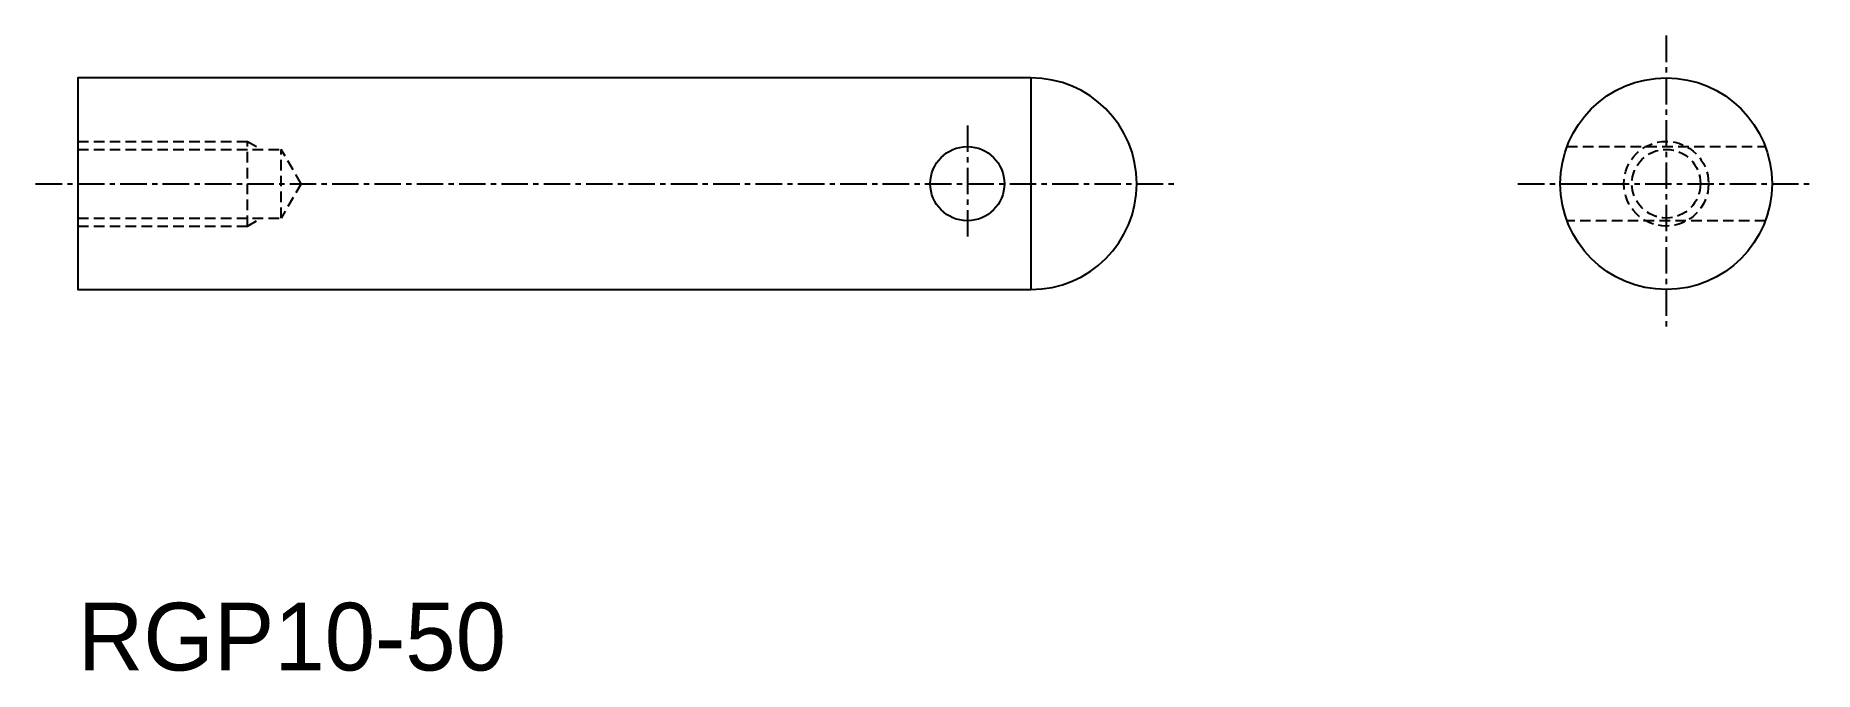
# Model space of a CAD drawing. Extents: x -4752.9 to -4668.9, y -671.3 to -641.2.
import ezdxf

# ---------------------------------------------------------------- set-up
doc = ezdxf.new("R2010")
doc.units = 0
doc.linetypes.add('CENTER', pattern=[2, 1.25, -0.25, 0.25, -0.25])
doc.linetypes.add('DASHED', pattern=[0.75, 0.5, -0.25])
doc.layers.get('0').update_dxf_attribs({"linetype": 'CONTINUOUS'})
doc.layers.add('CENTER', color=1, linetype='CENTER')

msp = doc.modelspace()

# ---------------------------------------------------------------- linework, layer by layer
at = {"color": 7, "linetype": 'CONTINUOUS'}
msp.add_line((-4705.899, -643.234), (-4705.899, -653.234), dxfattribs=at)
at = {"color": 3, "linetype": 'DASHED'}
for p, q in [((-4750.899, -646.234), (-4742.899, -646.234)), ((-4750.899, -646.613), (-4741.299, -646.613)), ((-4742.899, -646.234), (-4742.242, -646.613)), ((-4742.899, -650.234), (-4742.899, -646.234)), ((-4740.363, -648.234), (-4741.299, -646.613)), ((-4741.299, -649.855), (-4741.299, -646.613)), ((-4680.583, -646.484), (-4671.215, -646.484)), ((-4740.363, -648.234), (-4741.299, -649.855)), ((-4750.899, -649.855), (-4741.299, -649.855)), ((-4742.899, -650.234), (-4742.242, -649.855)), ((-4671.215, -649.984), (-4680.583, -649.984)), ((-4750.899, -650.234), (-4742.899, -650.234))]:
    msp.add_line(p, q, dxfattribs=at)
at = {"color": 7, "linetype": 'CONTINUOUS'}
msp.add_lwpolyline([(-4705.899, -643.234), (-4750.899, -643.234), (-4750.899, -653.234), (-4705.899, -653.234)], dxfattribs=at)
for centre, radius in [((-4675.899, -648.234), 5), ((-4708.899, -648.234), 1.75)]:
    msp.add_circle(centre, radius, dxfattribs=at)
at = {"color": 3, "linetype": 'DASHED'}
for radius in [2, 1.621]:
    msp.add_circle((-4675.899, -648.234), radius, dxfattribs=at)
at = {"color": 7, "linetype": 'CONTINUOUS'}
msp.add_arc((-4705.899, -648.234), 5, 270, 90, dxfattribs=at)
at = {"layer": 'CENTER', "color": 1, "linetype": 'CENTER'}
for p, q in [((-4675.899, -641.234), (-4675.899, -655.234)), ((-4708.899, -645.484), (-4708.899, -650.984)), ((-4752.899, -648.234), (-4698.899, -648.234)), ((-4682.899, -648.234), (-4668.899, -648.234))]:
    msp.add_line(p, q, dxfattribs=at)

# ---------------------------------------------------------------- texts
at = {"color": 7, "linetype": 'CONTINUOUS'}
msp.add_text('RGP10-50', height=3.2, dxfattribs=at).set_placement((-4750.899, -671.234))

doc.saveas('drawing.dxf')
